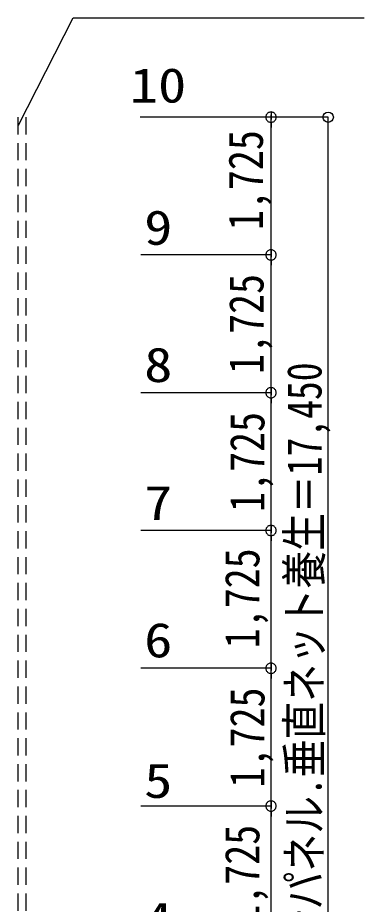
# Model space of a CAD drawing. Units: millimetres, scale not verified. Extents: x -36086 to 36581, y -25429 to 25491.
# Drawn here: x -16390 to -12057, y 1135 to 12236 of the extents above; entities that cross this region are included whole.
import ezdxf
from ezdxf.enums import TextEntityAlignment as Align

# ---------------------------------------------------------------- set-up
doc = ezdxf.new("R2010")
doc.units = ezdxf.units.MM
doc.header["$LTSCALE"] = 180
doc.linetypes.add('DASHED1', pattern=[1.8, 1.2, -0.6])
for name, color, linetype in [('0-0_基準芯', 7, 'Continuous'), ('0-1_外形線', 4, 'Continuous'), ('0-2_50', 7, 'Continuous'), ('0-9_ネット', 3, 'DASHED1'), ('0-F_クランプ', 2, 'DASHED1'), ('1-6_寸法_SNP', 7, 'Continuous'), ('1-7_0', 7, 'Continuous')]:
    doc.layers.add(name, color=color, linetype=linetype)
doc.styles.add('ＭＳ ゴシック', font='')
doc.styles.get('ＭＳ ゴシック').set_extended_font_data('MS Gothic')

# ---------------------------------------------------------------- blocks, each defined once
blk = doc.blocks.new('_DOT')
at = {"layer": '1-7_0'}
blk.add_line((-0.5, 0), (-1, 0), dxfattribs=at)
for points in [[(0.502, -0.032), (0.496, 0.063), (0.484, 0.124), (0.465, 0.184), (0.438, 0.241), (0.405, 0.294), (0.364, 0.342), (0.319, 0.385), (0.268, 0.422), (0.213, 0.452), (0.155, 0.476), (0.094, 0.491), (0.031, 0.499), (-0.031, 0.499), (-0.094, 0.491), (-0.155, 0.476), (-0.213, 0.452), (-0.268, 0.422), (-0.319, 0.385), (-0.364, 0.342), (-0.405, 0.294), (-0.438, 0.241), (-0.465, 0.184), (-0.484, 0.124), (-0.502, 0.032), (-0.5, 0), (0, 0)], [(-0.502, 0.032), (-0.496, -0.063), (-0.484, -0.124), (-0.465, -0.184), (-0.438, -0.241), (-0.405, -0.294), (-0.364, -0.342), (-0.319, -0.385), (-0.268, -0.422), (-0.213, -0.452), (-0.155, -0.476), (-0.094, -0.491), (-0.031, -0.499), (0.031, -0.499), (0.094, -0.491), (0.155, -0.476), (0.213, -0.452), (0.268, -0.422), (0.319, -0.385), (0.364, -0.342), (0.405, -0.294), (0.438, -0.241), (0.465, -0.184), (0.484, -0.124), (0.502, -0.032), (0.5, 0), (0, 0)]]:
    blk.add_lwpolyline(points, close=True, dxfattribs=at)

msp = doc.modelspace()

# ---------------------------------------------------------------- linework, layer by layer
at = {"layer": '0-1_外形線'}
for p, q in [((-12508.3, 10990.5), (-14857.5, 10990.5)), ((-12508.3, -6459.5), (-12508.3, 10990.5))]:
    msp.add_line(p, q, dxfattribs=at)
msp.add_circle((-12508.3, 10990.5), 64.8, dxfattribs=at)
at = {"layer": '0-2_50'}
msp.add_lwpolyline([(-16379.1, 10888.4), (-15696.7, 12235.7), (-12057, 12235.7)], dxfattribs=at)
at = {"layer": '0-9_ネット'}
msp.add_line((-16389.5, 10990.5), (-16389.5, -6259.5), dxfattribs=at)
msp.add_line((-16389.5, 10990.5), (-16389.5, -6259.5), dxfattribs=at)
at = {"layer": '0-F_クランプ'}
msp.add_line((-16289.5, 10990.5), (-16289.5, -6259.5), dxfattribs=at)
at = {"layer": '1-6_寸法_SNP'}
for p, q in [((-13222.9, 10990.5), (-14852.1, 10990.5)), ((-13222.9, 9265.5), (-13222.9, 10990.5)), ((-13222.9, 9265.5), (-14852.1, 9265.5)), ((-13222.9, 9265.5), (-14852.1, 9265.5)), ((-13222.9, 7540.5), (-13222.9, 9265.5)), ((-13222.9, 7540.5), (-14852.1, 7540.5)), ((-13222.9, 7540.5), (-14852.1, 7540.5)), ((-13222.9, 5815.5), (-13222.9, 7540.5)), ((-13222.9, 5815.5), (-14852.1, 5815.5)), ((-13222.9, 5815.5), (-14852.1, 5815.5)), ((-13222.9, 4090.5), (-13222.9, 5815.5)), ((-13222.9, 4090.5), (-14852.1, 4090.5)), ((-13222.9, 4090.5), (-14852.1, 4090.5)), ((-13222.9, 2365.5), (-13222.9, 4090.5)), ((-13222.9, 2365.5), (-14852.1, 2365.5)), ((-13222.9, 2365.5), (-14852.1, 2365.5)), ((-13222.9, 640.5), (-13222.9, 2365.5))]:
    msp.add_line(p, q, dxfattribs=at)

# ---------------------------------------------------------------- block references
at = {"layer": '1-6_寸法_SNP', "xscale": 129.6, "yscale": 129.6}
for p, rotation in [((-13222.9, 10990.5), 90), ((-13222.9, 9265.5), 270), ((-13222.9, 9265.5), 90), ((-13222.9, 7540.5), 270), ((-13222.9, 7540.5), 90), ((-13222.9, 5815.5), 270), ((-13222.9, 5815.5), 90), ((-13222.9, 4090.5), 270), ((-13222.9, 4090.5), 90), ((-13222.9, 2365.5), 270), ((-13222.9, 2365.5), 90)]:
    msp.add_blockref('_DOT', p, dxfattribs=dict(at, rotation=rotation))

# ---------------------------------------------------------------- texts
at = {"layer": '0-0_基準芯', "style": 'ＭＳ ゴシック', "width": 1.2}
for s, p in [('10', (-14988.9, 11043.4)), ('9', (-14808.9, 9262.7)), ('8', (-14808.9, 7544.2)), ('7', (-14808.9, 5815.3)), ('6', (-14808.9, 4096.8)), ('5', (-14808.9, 2336.9)), ('4', (-14808.9, 597.7))]:
    msp.add_text(s, height=432.8, dxfattribs=at).set_placement(p, align=Align.BOTTOM_LEFT)
at = {"layer": '0-1_外形線', "style": 'ＭＳ ゴシック', "width": 0.8}
msp.add_text('単管足場＋防音パネル.垂直ネット養生＝17,450', height=433, rotation=90, dxfattribs=at).set_placement((-12460.6, -2234.5), align=Align.BOTTOM_LEFT)
at = {"layer": '1-6_寸法_SNP', "style": 'ＭＳ ゴシック', "width": 0.85}
for p in [(-13193.8, 9576.9), (-13186.2, 7775.8), (-13175.1, 6048), (-13238.3, 4340.5), (-13175.1, 2598), (-13238.3, 879.1)]:
    msp.add_text('1,725', height=432.8, rotation=90, dxfattribs=at).set_placement(p, align=Align.BOTTOM_LEFT)

doc.saveas('drawing.dxf')
